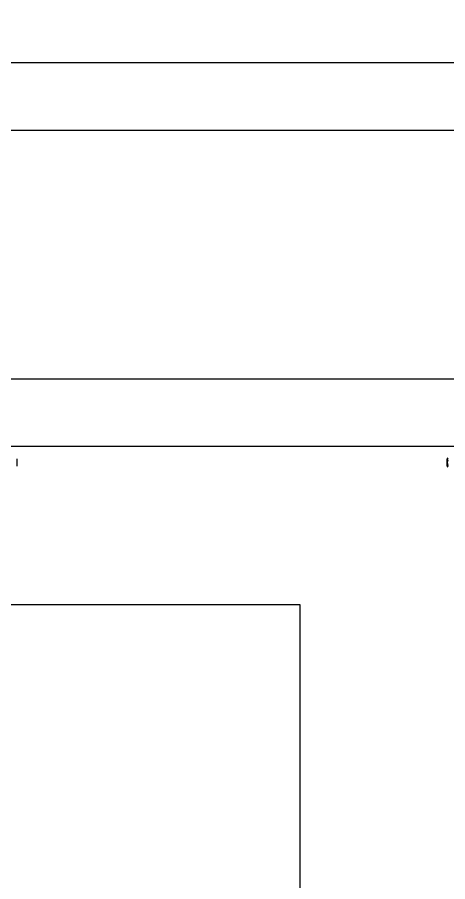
# Model space of a CAD drawing. Header units: millimetres. Extents: x -26983 to 60590, y 825 to 42375.
# Drawn here: x 59174.87 to 59184.2, y 17678.65 to 17697.36 of the extents above; entities that cross this region are included whole.
import ezdxf

# ---------------------------------------------------------------- set-up
doc = ezdxf.new("R2010")
doc.units = ezdxf.units.MM
doc.header["$LTSCALE"] = 100
doc.header["$MEASUREMENT"] = 0
doc.layers.get('0').update_dxf_attribs({"linetype": 'CONTINUOUS'})
for name, color, linetype in [('ELE9', 9, 'CONTINUOUS'), ('FIN(패널-T75 글라스울)', 6, 'CONTINUOUS'), ('OVERHEAD DOOR - ETC', 252, 'CONTINUOUS'), ('주차-화물', 251, 'CONTINUOUS')]:
    doc.layers.add(name, color=color, linetype=linetype)

# ---------------------------------------------------------------- blocks, each defined once
blk = doc.blocks.new('A$C9dd89177')
at = {"layer": '주차-화물', "ltscale": 0.1}
blk.add_lwpolyline([(-0.01, 0), (10999.99, 0), (10999.99, 3250), (-0.01, 3250), (-0.01, 0), (10999.99, 3250)], dxfattribs=at)
blk = doc.blocks.new('A$C2563bbe5')
at = {"layer": 'FIN(패널-T75 글라스울)'}
for p, q in [((3325, 677), (4275, 677)), ((3325, 602), (4275, 602)), ((3325, 327), (4275, 327))]:
    blk.add_line(p, q, dxfattribs=at)
blk.add_lwpolyline([(4350, 727), (4350, 252), (3250, 252), (3250, 727)], dxfattribs=at)
at = {"layer": 'OVERHEAD DOOR - ETC'}
for p, q in [((3562, 230.23), (3562, 238.37)), ((4038, 230.23), (4038, 238.37))]:
    blk.add_line(p, q, dxfattribs=at)
for centre, radius, start, end in [((4039.86, 238.29), 1.86, 136.9662, 223.0338), ((4045.61, 234.3), 7.61, 159.11949, 200.88051), ((4039.86, 230.32), 1.86, 136.9662, 223.0338)]:
    blk.add_arc(centre, radius, start, end, dxfattribs=at)
blk = doc.blocks.new('B2FF')
at = {"layer": 'ELE9', "color": 253, "ltscale": 0.1}
blk.add_blockref('A$C2563bbe5', (37306924.72, 564819.34), dxfattribs=at)
at = {"layer": 'ELE9', "color": 253, "ltscale": 0.1, "rotation": 90.00000000000001}
blk.add_blockref('A$C9dd89177', (37310799.72, 553896.35), dxfattribs=at)

msp = doc.modelspace()

# ---------------------------------------------------------------- block references
at = {"xscale": 0.01956471256889679, "yscale": 0.01956471256889679, "zscale": 0.01956471256889679}
msp.add_blockref('B2FF', (-670794.073, 6632.608), dxfattribs=at)

doc.saveas('drawing.dxf')
